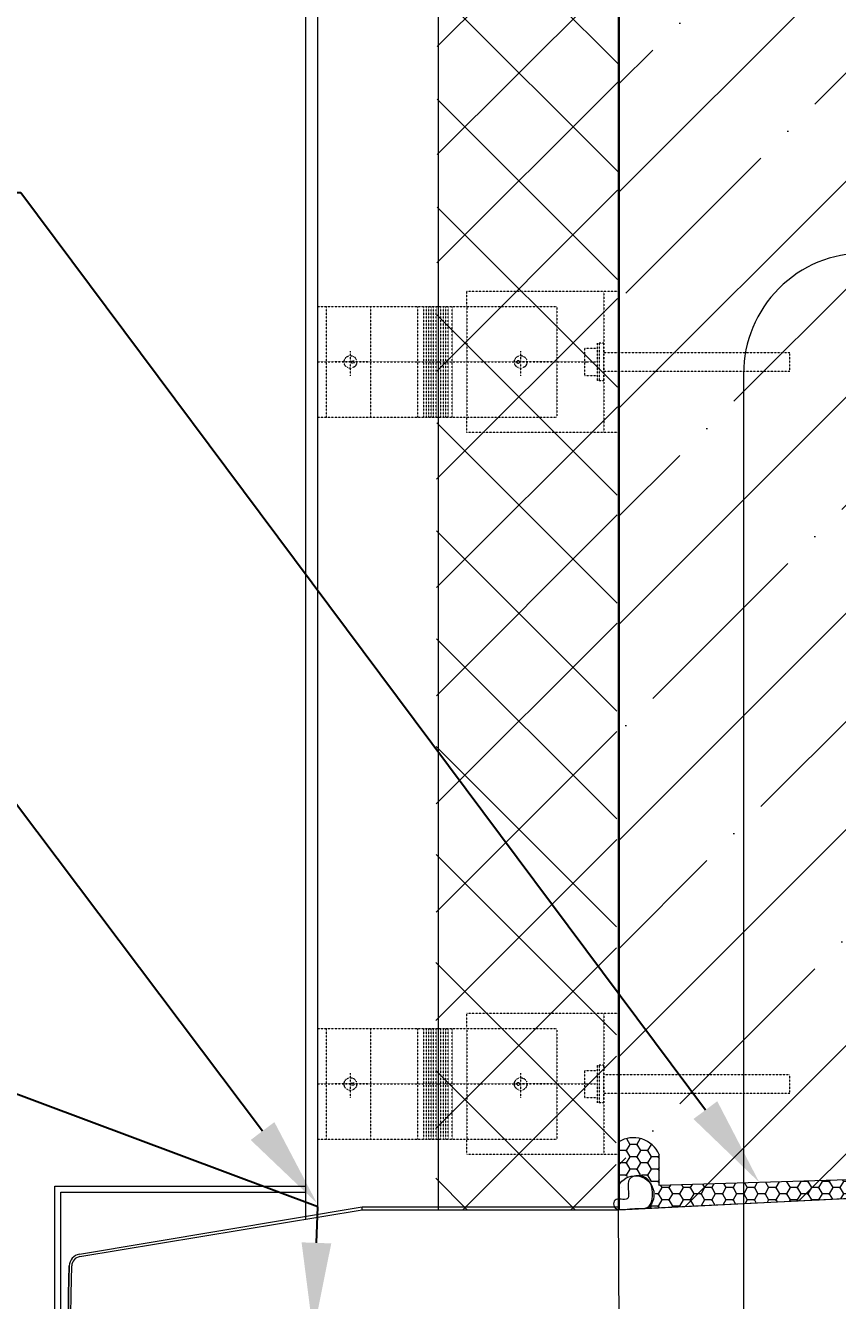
# Model space of a CAD drawing. Header units: millimetres. Extents: x -8689834 to 9419935, y -370377 to 166066.
# Drawn here: x 5453 to 7842, y -362968 to -359215 of the extents above; entities that cross this region are included whole.
import ezdxf
from ezdxf import colors
from ezdxf.entities.mleader import LeaderData, LeaderLine
from ezdxf.math import Vec2, Vec3

# ---------------------------------------------------------------- set-up
doc = ezdxf.new("R2010")
doc.units = ezdxf.units.MM
doc.header["$MEASUREMENT"] = 0
doc.linetypes.add('gost5', pattern=[0.137795, 0.098425, -0.03937, 0, 0])
doc.layers.add('_0', color=250, linetype='Continuous', lineweight=9)
doc.styles.add('Архитект', font='isocpeur.ttf', dxfattribs={"width": 0.8, "oblique": 8})

msp = doc.modelspace()

# ---------------------------------------------------------------- hatches: boundary and pattern name
at = {"layer": '_0', "linetype": 'Continuous', "lineweight": 0, "ltscale": 0.05, "true_color": 0x000000}
h = msp.add_hatch(dxfattribs=at)
h.set_pattern_fill('ANSI37_0002', color=18, scale=70.849572, style=0, pattern_type=2)
h.set_pattern_definition([(45, (209549.81, -1255190.35), (-159.061825, 159.061825), []), (135, (209549.81, -1255190.35), (159.061825, 159.061825), [])])
h.paths.add_polyline_path([(7055.8, -363025), (6659.4, -363025), (6652.2, -368140), (7183.6, -368137), (7190.8, -363016.1)])
h.paths.add_polyline_path([(6659.9, -362700.6), (7184.3, -362700.6), (7184.8, -362704.5), (7186.4, -362708.4), (7189, -362711.9), (7191.2, -362713.5), (7198.5, -357572.2), (6667.1, -357572.2)])
h = msp.add_hatch(dxfattribs=at)
h.set_pattern_fill('ANSI35_0002', color=18, scale=70.849572, style=0, pattern_type=2)
h.set_pattern_definition([(45, (1230722.56, -2456756.25), (-318.12365, 318.12365), []), (45, (1231040.7, -2456756.25), (-318.12365, 318.12365), [562.36848, -112.473695, 0, -112.473695])])
h.paths.add_polyline_path([(7197.6, -362700.6), (7907, -362666.1), (7907, -357572.2), (7198.5, -357572.2)])
h.paths.add_polyline_path([(7630.3, -363016.9), (7198.5, -363033.6), (7198.6, -368135.5), (7907, -368128.1), (7907, -364474.9), (13313.2, -364474.9), (13313.2, -363766.4), (7907, -363766.4), (7906.5, -363005.6)])
h = msp.add_hatch(dxfattribs=at)
h.set_pattern_fill('HONEY_0002', color=18, scale=70.849572, style=0, pattern_type=2)
h.set_pattern_definition([(180, (6089.058, -395193.626), (31.433845, 18.148339), [20.955897, -41.911794]), (300, (6089.058, -395193.626), (-31.433845, 18.148339), [20.955897, -41.911794]), (240, (6089.058, -395193.626), (7e-08, 36.296678), [0, -41.911794, 20.955897, 0, 0, 0])])
edge = h.paths.add_edge_path()
edge.add_line((7198.5, -362501.1), (7198.5, -362629.4))
edge.add_arc((7249.5, -362652.9), 56.1, -51.0438, 155.1988, ccw=False)
edge.add_line((7284.7, -362696.6), (7778.2, -362672.4))
edge.add_line((7778.2, -362672.4), (7907, -362666.1))
edge.add_line((7907, -362666.1), (7907, -362611.9))
edge.add_line((7907, -362611.9), (7887, -362612.5))
edge.add_line((7887, -362612.5), (7318.1, -362629.2))
edge.add_line((7318.1, -362629.2), (7318.1, -362538.4))
edge.add_arc((7242, -362571.9), 83.1, 23.7555, 121.5477)

# ---------------------------------------------------------------- linework, layer by layer
at = {"layer": '_0', "color": 7, "linetype": 'gost5', "lineweight": 18, "ltscale": 0.05}
for p, q in [((7198.5, -359997.7), (6752.1, -359997.7)), ((6752.1, -360041.7), (6752.1, -359997.7)), ((7154.8, -359997.7), (7154.8, -360412.6)), ((7198.5, -360412.6), (7198.5, -359997.7)), ((6312.9, -360041.7), (7016.2, -360041.7)), ((6312.9, -360368.5), (6312.9, -360041.7)), ((6338.5, -360368.5), (6338.5, -360041.7)), ((6469, -360368.5), (6469, -360041.7)), ((6607.2, -360368.5), (6607.2, -360041.7)), ((6625.6, -360368.5), (6625.6, -360041.7)), ((6632.8, -360368.5), (6632.8, -360041.7)), ((6639.9, -360368.5), (6639.9, -360041.7)), ((6647, -360368.5), (6647, -360041.7)), ((6654.1, -360368.5), (6654.1, -360041.7)), ((6661.2, -360368.5), (6661.2, -360041.7)), ((6668.3, -360368.5), (6668.3, -360041.7)), ((6675.4, -360368.5), (6675.4, -360041.7)), ((6682.6, -360368.5), (6682.6, -360041.7)), ((6689.7, -360368.5), (6689.7, -360041.7)), ((6696.8, -360368.5), (6696.8, -360041.7)), ((6708.1, -360368.5), (6708.1, -360041.7)), ((6752.1, -360041.7), (6752.1, -360368.5)), ((7016.2, -360041.7), (7016.2, -360368.5)), ((7154.8, -360149.5), (7136.3, -360149.5)), ((7136.3, -360260.8), (7136.3, -360149.5)), ((7142.4, -360260.8), (7142.4, -360149.5)), ((7154.8, -360260.8), (7154.8, -360149.5)), ((6409.2, -360245.8), (6409.2, -360173.7)), ((6910.2, -360245.8), (6910.2, -360173.7)), ((7099.2, -360245.3), (7099.2, -360165)), ((7099.2, -360165), (7136.3, -360165)), ((6312.9, -360205.1), (7109.3, -360205.1)), ((6459.8, -360205.1), (6357.3, -360205.1)), ((7005.4, -360205.1), (6902.9, -360205.1)), ((7099.2, -360205.1), (7136.3, -360205.1)), ((7099.2, -360245.3), (7136.3, -360245.3)), ((7154.8, -360260.8), (7136.3, -360260.8)), ((7016.2, -360368.5), (6312.9, -360368.5)), ((6752.1, -360412.6), (6752.1, -360368.5)), ((7198.5, -360412.6), (6752.1, -360412.6)), ((7198.5, -362123.2), (6752.1, -362123.2)), ((6752.1, -362167.2), (6752.1, -362123.2)), ((7154.8, -362123.2), (7154.8, -362538.1)), ((7198.5, -362538.1), (7198.5, -362123.2)), ((6312.9, -362167.2), (7016.2, -362167.2)), ((6312.9, -362494), (6312.9, -362167.2)), ((6338.5, -362494), (6338.5, -362167.2)), ((6469, -362494), (6469, -362167.2)), ((6607.2, -362494), (6607.2, -362167.2)), ((6625.6, -362494), (6625.6, -362167.2)), ((6632.8, -362494), (6632.8, -362167.2)), ((6639.9, -362494), (6639.9, -362167.2)), ((6647, -362494), (6647, -362167.2)), ((6654.1, -362494), (6654.1, -362167.2)), ((6661.2, -362494), (6661.2, -362167.2)), ((6668.3, -362494), (6668.3, -362167.2)), ((6675.4, -362494), (6675.4, -362167.2)), ((6682.6, -362494), (6682.6, -362167.2)), ((6689.7, -362494), (6689.7, -362167.2)), ((6696.8, -362494), (6696.8, -362167.2)), ((6708.1, -362494), (6708.1, -362167.2)), ((6752.1, -362167.2), (6752.1, -362494)), ((7016.2, -362167.2), (7016.2, -362494)), ((7099.2, -362370.8), (7099.2, -362290.5)), ((7099.2, -362290.5), (7136.3, -362290.5)), ((7154.8, -362275), (7136.3, -362275)), ((7136.3, -362386.3), (7136.3, -362275)), ((7142.4, -362386.3), (7142.4, -362275)), ((7154.8, -362386.3), (7154.8, -362275)), ((6312.9, -362330.6), (7109.3, -362330.6)), ((6459.8, -362330.6), (6357.3, -362330.6)), ((6409.2, -362371.3), (6409.2, -362299.2)), ((7005.4, -362330.6), (6902.9, -362330.6)), ((6910.2, -362371.3), (6910.2, -362299.2)), ((7099.2, -362330.6), (7136.3, -362330.6)), ((7099.2, -362370.8), (7136.3, -362370.8)), ((7154.8, -362386.3), (7136.3, -362386.3)), ((7016.2, -362494), (6312.9, -362494)), ((6752.1, -362538.1), (6752.1, -362494)), ((7198.5, -362538.1), (6752.1, -362538.1))]:
    msp.add_line(p, q, dxfattribs=at)
at = {"layer": '_0', "color": 7, "linetype": 'Continuous', "lineweight": 18, "ltscale": 0.05}
for p, q in [((5611.6, -362831.7), (6443.6, -362692)), ((5612.8, -362838.7), (6443.6, -362700.6)), ((6443.6, -362700.6), (6443.6, -362692)), ((7196.8, -362699.5), (7198.5, -363039.1)), ((5582, -362865.9), (5580.1, -362948.8)), ((5580.1, -362948.8), (5582, -362865.9)), ((5587.2, -362948.9), (5589.1, -362866)), ((5580.1, -362948.8), (5578.9, -363175.5)), ((5578.9, -363175.5), (5580.1, -362948.8)), ((5586.8, -363012.6), (5587.2, -362948.9))]:
    msp.add_line(p, q, dxfattribs=at)
at = {"layer": '_0', "color": 7, "linetype": 'Continuous', "lineweight": 18, "ltscale": 0.05, "flags": 128}
for points in [[(6312.9, -362722.3), (6312.9, -357572.2), (6277.4, -357572.2), (6277.4, -362728.2)], [(7198.5, -357572.2), (6667.1, -357572.2), (6667.1, -362700.6)], [(7198.5, -362700.6), (7198.5, -360188.5)], [(7198.5, -362700.6), (8229.5, -362649), (8255.4, -362647.6), (8274.8, -362638.8), (8270.7, -362359.2)], [(5539.2, -363026.1), (5539.2, -362631.7), (6277.4, -362631.7)], [(5556.9, -363026.1), (5556.9, -362649.4), (6277.4, -362649.4)], [(6443.6, -362692), (7198.5, -362692)], [(6443.6, -362700.6), (7198.5, -362700.6)]]:
    msp.add_lwpolyline(points, dxfattribs=at)
at = {"layer": '_0', "lineweight": 30, "ltscale": 100}
for points in [[(7907, -362666.1), (7907, -357572.2), (7198.5, -357572.2), (7198.5, -362700.6)], [(7198.5, -362700.6), (7198.5, -360188.5)]]:
    msp.add_lwpolyline(points, dxfattribs=at)
at = {"layer": '_0', "color": 7, "linetype": 'Continuous', "lineweight": 18, "ltscale": 0.05, "flags": 128}
for points in [[(7920.5, -363983.7), (9615, -363983.7, 0.414214), (9969.3, -363629.5), (9969.3, -360239.1, 0.414214), (9615, -359884.8), (7920.5, -359884.8, 0.414214), (7566.2, -360239.1), (7566.2, -363629.5, 0.414214)], [(7198.5, -362501.1), (7198.5, -362629.4, -1.174745), (7284.7, -362696.6), (7907, -362666.1), (7907, -362611.9), (7318.1, -362629.2), (7318.1, -362538.4, 0.454633)]]:
    msp.add_lwpolyline(points, format="xyb", close=True, dxfattribs=at)
at = {"layer": '_0', "color": 7, "linetype": 'gost5', "lineweight": 18, "ltscale": 0.05, "flags": 128}
for points in [[(7154.8, -360232.1), (7701.7, -360232.1), (7701.7, -360178.2), (7154.8, -360178.2)], [(7154.8, -362357.6), (7701.7, -362357.6), (7701.7, -362303.6), (7154.8, -362303.6)]]:
    msp.add_lwpolyline(points, dxfattribs=at)
at = {"layer": '_0', "color": 7, "linetype": 'Continuous', "lineweight": 18, "ltscale": 0.05, "flags": 128}
msp.add_lwpolyline([(7230.7, -362611), (7227.8, -362617.1), (7226.4, -362624.3), (7226.1, -362632), (7226.4, -362639.9), (7227, -362647.6), (7227.5, -362654.6), (7227.3, -362660.7), (7226.1, -362665.3), (7223.7, -362668.3), (7220.1, -362669.9), (7215.7, -362670.4), (7210.7, -362670.3), (7205.5, -362669.9), (7200.3, -362669.5), (7195.5, -362669.7), (7191.3, -362670.7), (7188, -362672.8), (7185.5, -362675.9), (7184.1, -362679.6), (7183.6, -362683.6), (7184.2, -362687.8), (7185.7, -362691.7), (7188.4, -362695.2), (7192.1, -362697.8), (7196.8, -362699.5), (7202.5, -362700.3), (7209, -362700.4), (7216, -362700), (7223.4, -362699.2), (7231.1, -362698.4), (7238.8, -362697.7), (7246.4, -362697.2), (7253.8, -362697.1), (7260.8, -362697.2), (7267.4, -362697.2), (7273.6, -362696.7), (7279.2, -362695.5), (7284.2, -362693.3), (7288.6, -362689.8), (7292.2, -362684.6), (7295.1, -362677.7), (7297.1, -362669.3), (7298.1, -362660), (7298.2, -362650), (7297.1, -362640), (7294.8, -362630.3), (7291.2, -362621.5), (7286.3, -362613.9), (7280, -362608), (7272.7, -362603.7), (7264.8, -362601.1), (7256.7, -362600.1), (7248.8, -362600.6), (7241.5, -362602.6), (7235.4, -362606.1)], close=True, dxfattribs=at)
at = {"layer": '_0', "color": 7, "linetype": 'gost5', "lineweight": 18, "ltscale": 0.05}
for centre, radius in [((6409.2, -360205.1), 18.5), ((6910.2, -360205.1), 18.5), ((6416.1, -360205.1), 4.22), ((6902.9, -360205.1), 4.22), ((6409.2, -362330.6), 18.5), ((6416.1, -362330.6), 4.22), ((6910.2, -362330.6), 18.5), ((6902.9, -362330.6), 4.22)]:
    msp.add_circle(centre, radius, dxfattribs=at)
at = {"layer": '_0', "color": 7, "linetype": 'Continuous', "lineweight": 18, "ltscale": 0.05}
for radius in [35.4, 35.4, 28.3]:
    msp.add_arc((5617.4, -362866.7), radius, 99.4392, 178.6855, dxfattribs=at)

# ---------------------------------------------------------------- leaders
at = {"layer": '_0', "lineweight": 15}
ml = msp.add_multileader_mtext('Standard', dxfattribs=at)
ml.set_content('\\A1;{\\Q0;\\W0.7;\\C7;Монтажная пена для\\Pфиксации слива}', color=256, style='Архитект')
ml.set_leader_properties()
ml.build(insert=Vec2(0, 0))
ml.multileader.update_dxf_attribs({"text_left_attachment_type": 6, "text_right_attachment_type": 6, "dogleg_length": 50, "arrow_head_size": 265.7})
ctx = ml.context
ctx.base_point, ctx.char_height, ctx.arrow_head_size, ctx.landing_gap_size, ctx.plane_origin = Vec3(2701.1, -359707.4), 265.686, 265.7, 118, Vec3(15783.6, -362072)
ctx.left_attachment, ctx.right_attachment = 6, 6
notes = []
notes.append((ctx, [(0, (1, 1, 0), (5439, -359707.4), (-1, 0), 65.5, [(1, [(7612.5, -362620.5)], 0, [])])]))
ctx.mtext.insert, ctx.mtext.width, ctx.mtext.defined_height, ctx.mtext.flow_direction = Vec3(2819.1, -359362), 8689.938, 2557.1, 5
ml = msp.add_multileader_mtext('Standard', dxfattribs=at)
ml.set_content('\\A1;{\\Q0;\\W0.7;\\C7;Прижимной металлический фланец}', color=256, style='Архитект')
ml.set_leader_properties()
ml.build(insert=Vec2(0, 0))
ml.multileader.update_dxf_attribs({"text_left_attachment_type": 6, "text_right_attachment_type": 6, "dogleg_length": 50, "arrow_head_size": 265.7})
ctx = ml.context
ctx.base_point, ctx.char_height, ctx.arrow_head_size, ctx.landing_gap_size, ctx.plane_origin = Vec3(10710.2, -360474.3), 265.686, 265.7, 118, Vec3(31041.5, -357258.5)
ctx.left_attachment, ctx.right_attachment, ctx.text_align_type = 6, 6, 2
notes.append((ctx, [(1, (1, 1, 0), (10623.4, -360474.3), (1, 0), 86.8, [(0, [(9225.8, -361981.2), (10079.8, -361988.6)], 0, [])])]))
ctx.mtext.insert, ctx.mtext.width, ctx.mtext.defined_height, ctx.mtext.alignment, ctx.mtext.flow_direction = Vec3(14863.9, -360128.9), 18692.742, 2557.1, 3, 5
ml = msp.add_multileader_mtext('Standard', dxfattribs=at)
ml.set_content('\\A1;{\\Q0;\\W0.7;\\C7;Желоб водосборный прямоугольный 100х100 мм}', color=256, style='Архитект')
ml.set_leader_properties()
ml.build(insert=Vec2(0, 0))
ml.multileader.update_dxf_attribs({"text_left_attachment_type": 6, "text_right_attachment_type": 6, "dogleg_length": 50, "arrow_head_size": 265.7})
ctx = ml.context
ctx.base_point, ctx.char_height, ctx.arrow_head_size, ctx.landing_gap_size, ctx.plane_origin = Vec3(1671.1, -360927.8), 265.686, 265.7, 118, Vec3(14481.5, -362132.8)
ctx.left_attachment, ctx.right_attachment = 6, 6
notes.append((ctx, [(0, (1, 1, 0), (4989.1, -360927.8), (-1, 0), 31.9, [(1, [(6310.5, -362681.3)], 0, [])])]))
ctx.mtext.insert, ctx.mtext.width, ctx.mtext.defined_height, ctx.mtext.flow_direction = Vec3(1789.1, -360582.4), 3858.261, 2557.1, 5
ml = msp.add_multileader_mtext('Standard', dxfattribs=at)
ml.set_content('\\A1;{\\Q0;\\W0.7;\\C7;Герметик}', color=256, style='Архитект')
ml.set_leader_properties()
ml.build(insert=Vec2(0, 0))
ml.multileader.update_dxf_attribs({"text_left_attachment_type": 6, "text_right_attachment_type": 6, "dogleg_length": 50, "arrow_head_size": 265.7})
ctx = ml.context
ctx.base_point, ctx.char_height, ctx.arrow_head_size, ctx.landing_gap_size, ctx.plane_origin = Vec3(3328.1, -362072), 265.686, 265.7, 118, Vec3(14472.6, -363023.7)
ctx.left_attachment, ctx.right_attachment = 6, 6
notes.append((ctx, [(0, (1, 1, 0), (4656.1, -362072), (-1, 0), 31.9, [(0, [(6299.8, -363063.9), (6312.9, -362691.9)], 0, [])])]))
ctx.mtext.insert, ctx.mtext.width, ctx.mtext.defined_height, ctx.mtext.flow_direction = Vec3(3446.1, -361726.6), 3858.261, 2557.1, 5
for ctx, leaders in notes:
    for number, flags, end, landing, length, lines in leaders:
        leader = LeaderData()
        leader.index, (leader.has_last_leader_line, leader.has_dogleg_vector, leader.attachment_direction) = number, flags
        leader.last_leader_point, leader.dogleg_vector, leader.dogleg_length = Vec3(end), Vec3(landing), length
        for number, points, colour, breaks in lines:
            line = LeaderLine()
            line.index, line.vertices, line.color, line.breaks = number, Vec3.list(points), colors.encode_raw_color(colour), breaks
            leader.lines.append(line)
        ctx.leaders.append(leader)

doc.saveas('drawing.dxf')
